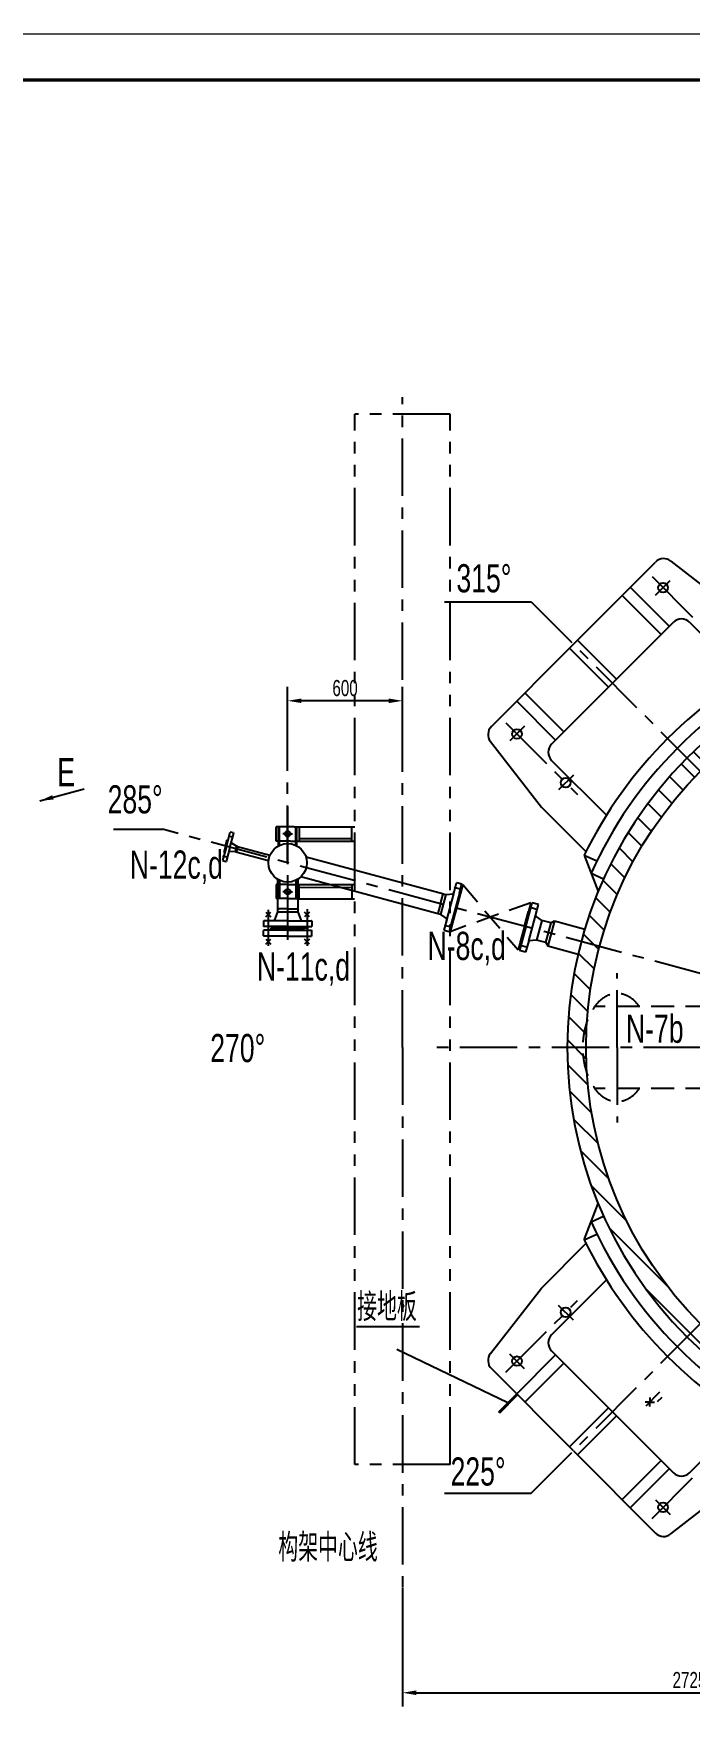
# Model space of a CAD drawing. Extents: x -2 to 23782, y -2 to 16822.
# Drawn here: x 15460 to 18318, y 9542 to 16822 of the extents above; entities that cross this region are included whole.
import ezdxf
from ezdxf.enums import TextEntityAlignment as Align

# ---------------------------------------------------------------- set-up
doc = ezdxf.new("R2010")
doc.units = 0
doc.header["$LTSCALE"] = 200
doc.header["$MEASUREMENT"] = 0
for name, pattern in [('F', [0.75, 0.5, -0.25]), ('G', [2, 1.25, -0.25, 0.25, -0.25]), ('K', [2.5, 1.25, -0.25, 0.25, -0.25, 0.25, -0.25])]:
    doc.linetypes.add(name, pattern=pattern)
doc.layers.get('0').update_dxf_attribs({"linetype": 'CONTINUOUS'})
doc.layers.get('DEFPOINTS').update_dxf_attribs({"linetype": 'CONTINUOUS'})
for name, color, linetype in [('01', 7, 'CONTINUOUS'), ('02', 1, 'CONTINUOUS'), ('04', 2, 'F'), ('05', 4, 'G'), ('07', 6, 'K'), ('08', 1, 'CONTINUOUS'), ('11', 3, 'CONTINUOUS')]:
    doc.layers.add(name, color=color, linetype=linetype)
doc.styles.get("Standard").update_dxf_attribs({"font": 'thenor.shx', "width": 0.707, "bigfont": 'hztxt.shx'})
doc.dimstyles.new('INTE_CIR_CIR7', dxfattribs={"dimscale": 20, "dimtxt": 3.5, "dimasz": 3, "dimexe": 3, "dimexo": 0, "dimgap": 1, "dimtad": 1, "dimtoh": 1, "dimdec": 3, "dimdsep": 46, "dimtxsty": 'Standard', "dimcen": 0, "dimclrd": 1, "dimclre": 1, "dimclrt": 3, "dimadec": 0, "dimazin": 0, "dimtfac": 1, "dimtdec": 4, "dimtmove": 0, "dimatfit": 3, "dimfxl": 0, "dimtzin": 0, "dimarcsym": 0})

# ---------------------------------------------------------------- blocks, each defined once
blk = doc.blocks.new('*U3')
at = {"layer": '02'}
for points, const_width in [([(1189, 841), (0, 841)], 0.25), ([(1179, 831), (25, 831)], 0.7)]:
    blk.add_lwpolyline(points, dxfattribs=dict(at, const_width=const_width))
blk = doc.blocks.new('*D330')
at = {"color": 1, "linetype": 'ByBlock'}
for p, q in [((17067.2, 10056.7), (17067.2, 9542.3)), ((19567.2, 10056.7), (19567.2, 9542.3)), ((17127.2, 9602.3), (19507.2, 9602.3))]:
    blk.add_line(p, q, dxfattribs=at)
for points in [[(17127.2, 9612.3), (17127.2, 9592.3), (17067.2, 9602.3)], [(19507.2, 9612.3), (19507.2, 9592.3), (19567.2, 9602.3)]]:
    blk.add_solid(points, dxfattribs=at)
at = {"layer": 'DEFPOINTS', "color": 0, "linetype": 'ByBlock'}
for p in [(17067.2, 10056.7), (19567.2, 10056.7), (19567.2, 9602.3)]:
    blk.add_point(p, dxfattribs=at)
at = {"color": 3, "linetype": 'ByBlock', "insert": (18317.2, 9657.3), "char_height": 70, "attachment_point": 5}
blk.add_mtext('2725', dxfattribs=at)
blk = doc.blocks.new('*D334')
at = {"color": 1, "linetype": 'ByBlock'}
for p, q in [((16567.2, 13719.9), (16567.2, 13978.7)), ((17067.2, 13815.2), (17067.2, 13978.7)), ((17007.2, 13918.7), (16627.2, 13918.7))]:
    blk.add_line(p, q, dxfattribs=at)
for points in [[(16627.2, 13928.7), (16627.2, 13908.7), (16567.2, 13918.7)], [(17007.2, 13928.7), (17007.2, 13908.7), (17067.2, 13918.7)]]:
    blk.add_solid(points, dxfattribs=at)
at = {"layer": 'DEFPOINTS', "color": 0, "linetype": 'ByBlock'}
for p in [(16567.2, 13918.7), (17067.2, 13815.2), (16567.2, 13719.9)]:
    blk.add_point(p, dxfattribs=at)
at = {"color": 3, "linetype": 'ByBlock', "insert": (16817.2, 13973.7), "char_height": 70, "attachment_point": 5}
blk.add_mtext('600', dxfattribs=at)

msp = doc.modelspace()

# ---------------------------------------------------------------- hatches: boundary and pattern name
at = {"layer": '02'}
h = msp.add_hatch(dxfattribs=at)
h.set_pattern_fill('ANSI31', color=256, scale=600, angle=90, style=0)
edge = h.paths.add_edge_path(flags=16)
edge.add_arc((19567.1738, 12409.8678), 1700, 0, 360)
edge = h.paths.add_edge_path()
edge.add_arc((19567.1738, 12409.8678), 1782, 90, 135)
edge.add_arc((19567.1738, 12409.8678), 1782, 135, 225)
edge.add_arc((19567.1738, 12409.8678), 1782, 225, 315)
edge.add_arc((19567.1738, 12409.8678), 1782, 315, 405)
edge.add_arc((19567.1738, 12409.8678), 1782, 45, 90)

# ---------------------------------------------------------------- linework, layer by layer
at = {"layer": '01'}
for p, q in [((17812.1348, 14164.9069), (18169.8132, 14522.5853)), ((18235.8897, 14526.6787), (18520.6558, 14304.914)), ((18024.2668, 14377.0389), (18193.9724, 14207.3333)), ((18059.6222, 14412.3943), (18229.3278, 14242.6886)), ((17981.8404, 13995.2012), (18247.0055, 14260.3663)), ((18317.7161, 14260.3663), (18556.7825, 14021.2999)), ((17812.1348, 14164.9069), (17454.4564, 13807.2285)), ((17794.4571, 14147.2292), (17964.1627, 13977.5236)), ((17829.8124, 14182.5845), (17999.5181, 14012.8789)), ((17981.8404, 13995.2012), (17716.6754, 13730.0362)), ((17564.6474, 13917.4195), (17734.353, 13747.7139)), ((17600.0027, 13952.7748), (17769.7084, 13783.0692)), ((17450.3629, 13741.1519), (17672.1276, 13456.3859)), ((17716.6754, 13659.3255), (17955.7417, 13420.2592)), ((17672.1276, 13456.3859), (17866.6645, 13261.8491)), ((16337.9119, 13262.205), (16310.5979, 13260.7239)), ((16344.3824, 13286.3532), (16321.4683, 13301.2928)), ((16344.3824, 13286.3532), (16337.9119, 13262.205)), ((16342.0345, 13261.1004), (16483.7042, 13223.1401)), ((16348.5049, 13285.2485), (16490.1747, 13247.2882)), ((17247.5602, 13077.4762), (16647.508, 13238.2597)), ((17858.9508, 13246.2758), (17919.7167, 13089.1388)), ((17858.9508, 13246.2758), (17913.6193, 13221.55)), ((17232.7704, 12989.2996), (16624.4731, 13152.2923)), ((17329.8076, 13119.6252), (17275.1974, 12914.0693)), ((17888.8535, 13168.9494), (17943.5219, 13144.2236)), ((17255.8053, 13075.267), (17232.7704, 12989.2996)), ((17289.6913, 13078.0929), (17260.7036, 12969.9092)), ((17315.4617, 13081.5405), (17281.2976, 12954.0383)), ((17626.1766, 13040.2134), (17571.0482, 12834.4712)), ((17604.4079, 12935.7894), (17632.231, 13039.6264)), ((17659.2769, 13032.3795), (17632.231, 13039.6264)), ((17645.9477, 12982.6343), (17659.2769, 13032.3795)), ((16472.3172, 12999.0942), (16493.5304, 12977.8809)), ((16472.3172, 12977.8809), (16493.5304, 12999.0942)), ((16522.7238, 13000.7154), (16508.6738, 12961.7154)), ((16528.6738, 13012.7154), (16522.6738, 13016.1795)), ((16528.6738, 13012.7154), (16522.6738, 13009.2513)), ((16522.7238, 13000.7154), (16611.6738, 13000.7154)), ((16605.6738, 13012.7154), (16611.6738, 13016.1795)), ((16605.6738, 13012.7154), (16611.6738, 13009.2513)), ((16611.6238, 13000.7154), (16625.6738, 12961.7154)), ((16662.0304, 12977.8809), (16640.8172, 12999.0942)), ((16662.0304, 12999.0942), (16640.8172, 12977.8809)), ((17598.6124, 12937.3423), (17615.6944, 13001.0934)), ((17601.5102, 12936.5658), (17617.1687, 12995.0043)), ((17617.1687, 12995.0043), (17614.2709, 12995.7808)), ((17621.49, 12999.5405), (17615.6944, 13001.0934)), ((17616.96, 12874.4506), (17645.9477, 12982.6343)), ((17673.8809, 12963.2439), (17645.9477, 12982.6343)), ((17673.8809, 12963.2439), (17650.846, 12877.2765)), ((17714.4498, 12952.3735), (17673.8809, 12963.2439)), ((17729.1468, 12960.8588), (17699.9002, 12851.7092)), ((17714.4498, 12952.3735), (17729.1468, 12960.8588)), ((17729.1468, 12960.8588), (17861.3827, 12925.4263)), ((16494.1738, 12929.7154), (16494.1738, 12926.7154)), ((16657.8518, 12929.7154), (16567.1738, 12929.7154)), ((16640.1738, 12929.7154), (16640.1738, 12926.7154)), ((17604.4079, 12935.7894), (17576.5849, 12831.9523)), ((17598.6124, 12937.3423), (17581.5303, 12873.5912)), ((17601.5102, 12936.5658), (17585.8516, 12878.1273)), ((17691.4149, 12866.4061), (17714.4498, 12952.3735)), ((16472.3172, 12881.5499), (16493.5304, 12860.3367)), ((16472.3172, 12860.3367), (16493.5304, 12881.5499)), ((16662.0304, 12860.3367), (16640.8172, 12881.5499)), ((16662.0304, 12881.5499), (16640.8172, 12860.3367)), ((17603.6308, 12824.7054), (17576.5849, 12831.9523)), ((17587.3259, 12872.0383), (17581.5303, 12873.5912)), ((17585.8516, 12878.1273), (17582.9538, 12878.9038)), ((17616.96, 12874.4506), (17603.6308, 12824.7054)), ((17650.846, 12877.2765), (17616.96, 12874.4506)), ((17657.9757, 12875.3661), (17650.846, 12877.2765)), ((17691.4149, 12866.4061), (17650.846, 12877.2765)), ((17691.4149, 12866.4061), (17699.9002, 12851.7092)), ((17699.9002, 12851.7092), (17832.1361, 12816.2767)), ((17858.9508, 11573.4599), (17919.7167, 11730.5969)), ((17888.8535, 11650.7863), (17943.5219, 11675.5121)), ((17858.9508, 11573.4599), (17913.6193, 11598.1856)), ((17672.1276, 11363.3498), (17866.6645, 11557.8866)), ((17450.3629, 11078.5837), (17672.1276, 11363.3498)), ((17716.6754, 11160.4102), (17955.7417, 11399.4765)), ((17564.6474, 10902.3162), (17734.353, 11072.0218)), ((17981.8404, 10824.5344), (17716.6754, 11089.6995)), ((17812.1348, 10654.8288), (17454.4564, 11012.5072)), ((17600.0027, 10866.9608), (17769.7084, 11036.6665)), ((17486.8657, 10824.5344), (17564.6474, 10902.3162)), ((17491.1083, 10820.2918), (17568.89, 10898.0735)), ((18144.739, 10867.2249), (18124.739, 10867.2249)), ((18144.739, 10887.2249), (18144.739, 10867.2249)), ((18144.739, 10847.2249), (18144.739, 10867.2249)), ((18144.739, 10867.2249), (18164.739, 10867.2249)), ((18178.4161, 10869.0822), (18198.2151, 10888.8812)), ((17491.1083, 10820.2918), (17486.8657, 10824.5344)), ((17794.4571, 10672.5065), (17964.1627, 10842.2121)), ((17829.8124, 10637.1511), (17999.5181, 10806.8568)), ((17981.8404, 10824.5344), (18247.0055, 10559.3694)), ((18317.7161, 10559.3694), (18556.7825, 10798.4358)), ((17812.1348, 10654.8288), (18169.8132, 10297.1504)), ((18024.2668, 10442.6968), (18193.9724, 10612.4024)), ((18059.6222, 10407.3414), (18229.3278, 10577.0471)), ((18235.8897, 10293.057), (18520.6558, 10514.8217))]:
    msp.add_line(p, q, dxfattribs=at)
at = {"layer": '01', "ltscale": 0.5}
for p, q in [((16300.5783, 13285.1495), (16317.1427, 13346.9687)), ((16316.0331, 13281.0084), (16332.5975, 13342.8276)), ((16317.1427, 13346.9687), (16318.3674, 13347.6758)), ((16331.8904, 13344.0524), (16318.3674, 13347.6758)), ((16331.8904, 13344.0524), (16332.5975, 13342.8276)), ((16300.5783, 13285.1495), (16284.0139, 13223.3302)), ((16296.7146, 13286.1848), (16289.4676, 13259.1388)), ((16293.3313, 13258.1036), (16289.4676, 13259.1388)), ((16296.7146, 13286.1848), (16303.9615, 13313.2307)), ((16316.0331, 13281.0084), (16299.4687, 13219.1891)), ((16307.8252, 13312.1954), (16303.9615, 13313.2307)), ((16342.0345, 13261.1004), (16337.9119, 13262.205)), ((16346.9427, 13272.7262), (16343.7075, 13260.6521)), ((16348.5049, 13285.2485), (16344.3824, 13286.3532)), ((16346.9427, 13272.7262), (16350.178, 13284.8002)), ((16284.0139, 13223.3302), (16284.721, 13222.1055)), ((16298.2439, 13218.482), (16284.721, 13222.1055)), ((16298.2439, 13218.482), (16299.4687, 13219.1891))]:
    msp.add_line(p, q, dxfattribs=at)
at = {"layer": '01', "ltscale": 2}
for p, q in [((16596.0047, 13369.6101), (16517.1738, 13369.6101)), ((16517.1738, 13307.5802), (16517.1738, 13369.6101)), ((16527.1738, 13287.5802), (16527.1738, 13369.6101)), ((16531.1738, 13289.6101), (16531.1738, 13369.6101)), ((16596.0047, 13369.6101), (16617.1738, 13369.6101)), ((16603.1738, 13299.773), (16603.1738, 13369.6101)), ((16607.1738, 13307.5802), (16607.1738, 13369.6101)), ((16617.1738, 13369.6101), (16617.1738, 13352.0217)), ((16617.1738, 13352.0217), (16617.1738, 13307.5802)), ((16527.1738, 13307.5802), (16517.1738, 13307.5802)), ((16531.1738, 13319.6101), (16527.1738, 13319.6101)), ((16531.1738, 13289.6101), (16527.1738, 13289.6101)), ((16579.3838, 13307.5802), (16531.1738, 13307.5802)), ((16579.3838, 13307.5802), (16588.0926, 13307.5802)), ((16588.0926, 13307.5802), (16603.1738, 13307.5802)), ((16603.1738, 13319.6101), (16607.1738, 13319.6101)), ((16603.1738, 13289.6101), (16603.1738, 13299.773)), ((16603.1738, 13289.6101), (16607.1738, 13289.6101)), ((16607.1738, 13307.5802), (16617.1738, 13307.5802)), ((16607.1738, 13287.5802), (16607.1738, 13307.5802)), ((16522.6738, 13142.4711), (16522.6738, 13000.7154)), ((16531.1738, 13137.8208), (16527.1738, 13137.8208)), ((16531.1738, 13107.8208), (16527.1738, 13107.8208)), ((16588.0926, 13119.8507), (16603.1738, 13119.8507)), ((16603.1738, 13137.8208), (16603.1738, 13057.8208)), ((16603.1738, 13137.8208), (16607.1738, 13137.8208)), ((16603.1738, 13107.8208), (16607.1738, 13107.8208)), ((16607.1738, 13139.8507), (16607.1738, 13057.8208)), ((16607.1738, 13119.8507), (16617.1738, 13119.8507)), ((16611.6738, 13142.4711), (16611.6738, 13000.7154)), ((16617.1738, 13057.8208), (16617.1738, 13119.8507)), ((17290.3384, 13080.5077), (17302.7617, 13126.8722)), ((17303.9864, 13127.5793), (17302.7617, 13126.8722)), ((17303.9864, 13127.5793), (17325.2368, 13121.8853)), ((17315.4617, 13081.5405), (17325.9439, 13120.6605)), ((17325.9439, 13120.6605), (17325.2368, 13121.8853)), ((16567.1738, 13057.8208), (16617.1738, 13057.8208)), ((17232.6967, 13035.3891), (17222.7322, 12998.201)), ((17232.6967, 13035.3891), (17242.6612, 13072.5772)), ((17237.226, 13052.2928), (17244.2142, 13078.3728)), ((17247.5602, 13077.4762), (17255.8053, 13075.267)), ((17255.8053, 13075.267), (17289.6913, 13078.0929)), ((17289.6913, 13078.0929), (17292.5383, 13088.7181)), ((17302.2434, 13016.7541), (17319.3254, 13080.5052)), ((17315.4617, 13081.5405), (17319.3254, 13080.5052)), ((16462.1738, 12960.7154), (16463.1738, 12961.7154)), ((16462.1738, 12960.7154), (16462.1738, 12937.1154)), ((16567.1738, 12961.7154), (16463.1738, 12961.7154)), ((16567.1738, 13012.7154), (16528.6738, 13012.7154)), ((16567.1738, 13012.7154), (16605.6738, 13012.7154)), ((16567.1738, 12961.7154), (16671.1738, 12961.7154)), ((16672.1738, 12960.7154), (16671.1738, 12961.7154)), ((16672.1738, 12960.7154), (16672.1738, 12937.1154)), ((17228.1674, 13018.4854), (17221.1793, 12992.4054)), ((17232.7704, 12989.2996), (17260.7036, 12969.9092)), ((17260.0565, 12967.4944), (17247.6332, 12921.13)), ((17260.7036, 12969.9092), (17257.8566, 12959.284)), ((17302.2434, 13016.7541), (17285.1613, 12953.003)), ((16463.1738, 12936.1154), (16462.1738, 12937.1154)), ((16463.1738, 12920.3154), (16462.1738, 12919.3154)), ((16462.1738, 12895.7154), (16462.1738, 12919.3154)), ((16462.1738, 12895.7154), (16463.1738, 12894.7154)), ((16567.1738, 12936.1154), (16463.1738, 12936.1154)), ((16567.1738, 12920.3154), (16463.1738, 12920.3154)), ((16567.1738, 12894.7154), (16463.1738, 12894.7154)), ((16567.1738, 12929.7154), (16494.1738, 12929.7154)), ((16567.1738, 12926.7154), (16494.1738, 12926.7154)), ((16503.6738, 12936.1154), (16503.6738, 12929.7154)), ((16503.6738, 12920.3154), (16503.6738, 12926.7154)), ((16567.1738, 12936.1154), (16671.1738, 12936.1154)), ((16567.1738, 12929.7154), (16640.1738, 12929.7154)), ((16567.1738, 12926.7154), (16640.1738, 12926.7154)), ((16567.1738, 12920.3154), (16671.1738, 12920.3154)), ((16567.1738, 12894.7154), (16671.1738, 12894.7154)), ((16630.6738, 12936.1154), (16630.6738, 12929.7154)), ((16630.6738, 12920.3154), (16630.6738, 12926.7154)), ((16671.1738, 12936.1154), (16672.1738, 12937.1154)), ((16671.1738, 12920.3154), (16672.1738, 12919.3154)), ((16672.1738, 12895.7154), (16671.1738, 12894.7154)), ((16672.1738, 12895.7154), (16672.1738, 12919.3154)), ((17248.3403, 12919.9052), (17247.6332, 12921.13)), ((17248.3403, 12919.9052), (17269.5907, 12914.2112)), ((17270.8154, 12914.9183), (17269.5907, 12914.2112)), ((17281.2976, 12954.0383), (17270.8154, 12914.9183)), ((17281.2976, 12954.0383), (17285.1613, 12953.003))]:
    msp.add_line(p, q, dxfattribs=at)
at = {"layer": '01'}
for centre, radius in [((18202.4577, 14410.98), 21), ((19567.1738, 12409.8678), 1700), ((17566.0616, 13774.5839), 21), ((17778.1937, 13562.4519), 21), ((16567.1738, 13213.7154), 84), ((17778.1937, 11257.2838), 21), ((17566.0616, 11045.1518), 21), ((18202.4577, 10408.7557), 21)]:
    msp.add_circle(centre, radius, dxfattribs=at)
at = {"layer": '01', "ltscale": 2}
msp.add_circle((16567.1738, 13339.6101), 12, dxfattribs=at)
at = {"layer": '01'}
for centre, radius, start, end in [((18205.1685, 14487.2299), 50, 52.08993014, 135), ((18282.3608, 14225.011), 50, 45, 135), ((19567.1738, 12409.8678), 1782, 90, 135), ((19567.1738, 12409.8678), 1902, 116.08804799, 135), ((19567.1738, 12409.8678), 1842, 114.33659459, 135), ((17489.8117, 13771.8731), 50, 135, 217.91006986), ((17752.0307, 13694.6809), 50, 135, 225), ((19567.1738, 12409.8678), 1902, 135, 153.91195201), ((19567.1738, 12409.8678), 1842, 135, 155.66340541), ((19567.1738, 12409.8678), 1782, 135, 225), ((19567.1738, 12409.8678), 1782, 155.66340541, 155.68689468), ((19567.1738, 12409.8678), 1842, 204.33659459, 225), ((19567.1738, 12409.8678), 1782, 204.31310532, 204.33659459), ((19567.1738, 12409.8678), 1902, 206.08804799, 225), ((17752.0307, 11125.0548), 50, 135, 225), ((19567.1738, 12409.8678), 1782, 225, 315), ((17489.8117, 11047.8626), 50, 142.08993014, 225), ((19567.1738, 12409.8678), 1842, 225, 245.66340541), ((19567.1738, 12409.8678), 1902, 225, 243.91195201), ((18282.3608, 10594.7247), 50, 225, 315), ((18205.1685, 10332.5058), 50, 225, 307.91006986)]:
    msp.add_arc(centre, radius, start, end, dxfattribs=at)
at = {"layer": '02'}
for p, q in [((17141.7365, 11194.7467), (16866.6463, 11194.7467)), ((17526.061, 10863.7298), (17042.7415, 11095.7517))]:
    msp.add_line(p, q, dxfattribs=at)
at = {"layer": '04', "ltscale": 2}
for p, q in [((16517.1738, 13119.8507), (16517.1738, 13057.8208)), ((16527.1738, 13119.8507), (16517.1738, 13119.8507)), ((16527.1738, 13139.8507), (16527.1738, 13057.8208)), ((16531.1738, 13137.8208), (16531.1738, 13057.8208)), ((16567.1738, 13119.8507), (16531.1738, 13119.8507)), ((16567.1738, 13119.8507), (16588.0926, 13119.8507)), ((16571.4718, 13057.8208), (16517.1738, 13057.8208))]:
    msp.add_line(p, q, dxfattribs=at)
at = {"layer": '04'}
for p, q in [((17329.8076, 13119.6252), (17571.0482, 12834.4712)), ((17626.1766, 13040.2134), (17274.6791, 12913.883)), ((18400.6765, 12587.8678), (17904.2393, 12587.8678)), ((18400.6765, 12231.8678), (17904.2393, 12231.8678))]:
    msp.add_line(p, q, dxfattribs=at)
at = {"layer": '04', "ltscale": 2}
msp.add_circle((16567.1738, 13087.8208), 12, dxfattribs=at)
at = {"layer": '04'}
msp.add_ellipse((18002.1738, 12409.8678), major_axis=(0, 235), ratio=0.638297872, start_param=5.571782616, end_param=10.136180652, dxfattribs=at)
at = {"layer": '05'}
for p, q in [((17067.1738, 12409.8678), (17067.1738, 15239.7507)), ((18154.3522, 14459.0856), (18466.4066, 14147.0312)), ((18169.1998, 14377.7221), (18233.1463, 14441.6686)), ((17627.5048, 14349.5369), (19567.1738, 12409.8678)), ((17517.9561, 13822.6895), (17830.0105, 13510.6351)), ((17599.3195, 13807.8419), (17535.3731, 13743.8954)), ((16567.1738, 13213.7154), (16567.1738, 13719.8837)), ((17811.4516, 13595.7098), (17747.5051, 13531.7633)), ((16567.1738, 13458.417), (16567.1738, 12878.8385)), ((19567.1738, 12409.8678), (16021.803, 13359.8471)), ((17657.3414, 13009.6044), (17623.7774, 13018.5978)), ((17613.3422, 12845.397), (17579.7782, 12854.3904)), ((18002.1738, 12409.8678), (18002.1738, 12734.1478)), ((17067.1738, 12409.8678), (17067.1738, 10056.6616)), ((19567.1738, 12409.8678), (17213.9676, 12409.8678)), ((17627.5048, 10470.1988), (19567.1738, 12409.8678)), ((18002.1738, 12409.8678), (18002.1738, 12083.0706)), ((17517.9561, 10997.0462), (17830.0105, 11309.1006)), ((17811.4516, 11224.0259), (17747.5051, 11287.9724)), ((17599.3195, 11011.8938), (17535.3731, 11075.8403)), ((18128.5029, 10850.9888), (18188.5115, 10910.9974)), ((18154.3522, 10360.6501), (18466.4066, 10672.7045)), ((18169.1998, 10442.0136), (18233.1463, 10378.0671))]:
    msp.add_line(p, q, dxfattribs=at)
at = {"layer": '05', "ltscale": 0.5}
for p, q in [((16330.5107, 13323.7165), (16309.6601, 13329.3034)), ((16307.8128, 13236.6236), (16284.877, 13242.7692))]:
    msp.add_line(p, q, dxfattribs=at)
at = {"layer": '05', "ltscale": 2}
for p, q in [((16567.1738, 13339.6101), (16546.0162, 13339.6101)), ((16567.1738, 13339.6101), (16588.3314, 13339.6101)), ((16567.1738, 13160.4864), (16567.1738, 13054.6331)), ((17292.9146, 13107.2522), (17323.0404, 13099.1801)), ((16567.1738, 13087.8208), (16546.0162, 13087.8208)), ((16567.1738, 13087.8208), (16588.3314, 13087.8208)), ((16482.9238, 13008.7504), (16482.9238, 12852.1125)), ((16651.4238, 13012.1742), (16651.4238, 12852.9685)), ((17248.9154, 12943.0448), (17279.0411, 12934.9727))]:
    msp.add_line(p, q, dxfattribs=at)
at = {"layer": '07'}
for p, q in [((16859.1502, 10594.9121), (16859.1502, 15165.7122)), ((17275.1974, 15165.7122), (16859.1502, 15165.7122)), ((17275.1974, 10594.9121), (17275.1974, 15165.7122)), ((16617.1738, 13369.6101), (16859.1502, 13369.6101)), ((16847.1502, 13307.5802), (16847.1502, 13369.6101)), ((16617.1738, 13319.6101), (16847.1502, 13319.6101)), ((16617.1738, 13307.5802), (16859.1502, 13307.5802)), ((16616.7892, 13107.64), (16846.764, 13106.8054)), ((16616.8328, 13119.6698), (16858.8076, 13118.7917)), ((16846.8077, 13118.8352), (16846.5826, 13056.8057)), ((16616.6077, 13057.6403), (16858.5825, 13056.7622)), ((17275.1974, 10594.9121), (16859.1502, 10594.9121))]:
    msp.add_line(p, q, dxfattribs=at)
at = {"layer": '08'}
for p, q in [((17250.265, 14349.5369), (17627.5048, 14349.5369)), ((15808.4931, 13359.8471), (16021.803, 13359.8471)), ((17250.265, 10470.1988), (17627.5048, 10470.1988))]:
    msp.add_line(p, q, dxfattribs=at)

# ---------------------------------------------------------------- block references
at = {"layer": '01', "xscale": 20, "yscale": 20, "zscale": 20}
msp.add_blockref('*U3', (0, 0), dxfattribs=at)

# ---------------------------------------------------------------- texts
at = {"layer": '02', "width": 0.633862}
msp.add_text('●', height=0.03, rotation=315.00000001, dxfattribs=at).set_placement((18153.9125, 14297.4576), (18153.9259, 14297.4442), align=Align.FIT)
at = {"layer": '11', "width": 0.707}
for s, p in [('315%%d', (17302.3309, 14353.8414)), ('E', (15563.8286, 13510.0409)), ('N-7b', (18040.6043, 12393.5647)), ('270%%d', (16229.9529, 12309.5564)), ('接地板', (16869.924, 11182.5736)), ('构架中心线', (16526.4448, 10135.7314))]:
    msp.add_text(s, height=122.5, dxfattribs=at).set_placement(p, align=Align.BOTTOM_LEFT)
for s, p in [('285%%d', (15783.1281, 13391.8435)), ('N-12c,d', (15879.5979, 13107.9553)), ('N-8c,d', (17176.3824, 12754.178)), ('N-11c,d', (16433.2252, 12664.488)), ('225%%d', (17276.834, 10467.1033))]:
    msp.add_text(s, height=122.5, rotation=360, dxfattribs=at).set_placement(p, align=Align.BOTTOM_LEFT)

# ---------------------------------------------------------------- dimensions: what is measured, and where the dimension line sits
at = {"layer": '08'}
for base, p1, p2, text, picture, middle in [((16567.1738, 13918.6507), (17067.1738, 13815.2415), (16567.1738, 13719.8837), '600', '*D334', (16817.1738, 13973.6507)), ((19567.1738, 9602.2621), (17067.1738, 10056.6616), (19567.1738, 10056.6616), '2725', '*D330', (18317.1738, 9657.269))]:
    dim = msp.add_linear_dim(base=base, p1=p1, p2=p2, text=text, dimstyle='INTE_CIR_CIR7', dxfattribs=at)
    dim.commit()
    dim.dimension.update_dxf_attribs({"geometry": picture, "text_midpoint": middle})

# ---------------------------------------------------------------- leaders
at = {"layer": '05', "color": 1}
msp.add_leader([(15487.0601, 13483.1381), (15681.2388, 13535.1681)], dimstyle='INTE_CIR_CIR7', dxfattribs=at)

doc.saveas('drawing.dxf')
